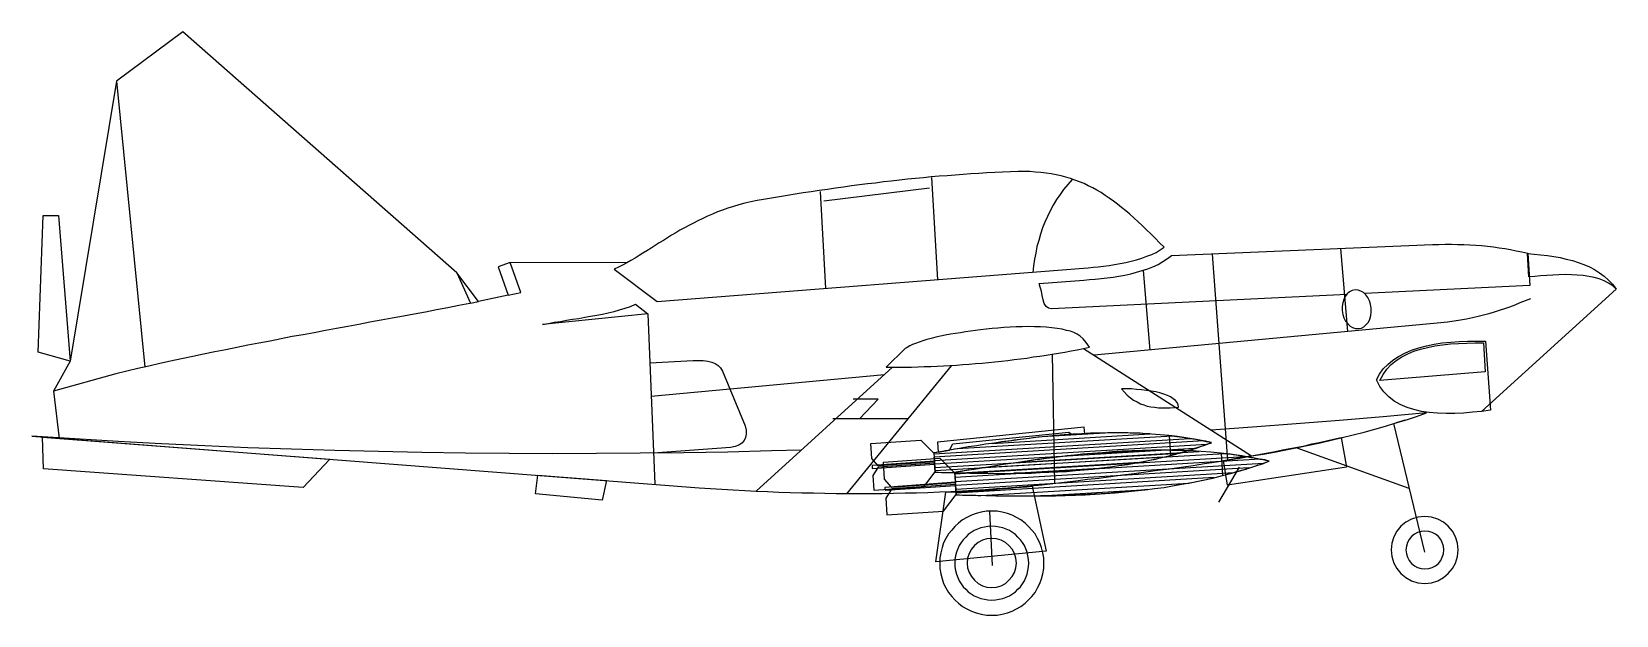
# Model space of a CAD drawing. Header units: millimetres. Extents: x -1989.2 to -1970, y 1849.8 to 1856.9.
import ezdxf

# ---------------------------------------------------------------- set-up
doc = ezdxf.new("R2010")
doc.units = ezdxf.units.MM
doc.header["$LTSCALE"] = 10
doc.layers.add('Aeronaves', color=2, linetype='Continuous')

msp = doc.modelspace()

# ---------------------------------------------------------------- linework, layer by layer
at = {"layer": 'Aeronaves'}
for p, q in [((-1981.978, 1854.092), (-1983.388, 1854.095)), ((-1983.413, 1853.699), (-1983.772, 1853.622)), ((-1976.456, 1853.056), (-1974.423, 1851.755)), ((-1988.709, 1852.903), (-1988.912, 1852.537)), ((-1988.155, 1852.748), (-1988.912, 1852.537)), ((-1978.763, 1852.827), (-1980.415, 1851.33))]:
    msp.add_line(p, q, dxfattribs=at)
for points in [[(-1987.347, 1856.885), (-1988.147, 1856.285), (-1987.807, 1852.83)], [(-1984.033, 1853.97), (-1987.347, 1856.885)], [(-1988.147, 1856.285), (-1988.709, 1852.903)], [(-1975.48, 1854.278), (-1975.534, 1854.334), (-1975.59, 1854.387), (-1975.64, 1854.441), (-1975.694, 1854.491), (-1975.745, 1854.54), (-1975.795, 1854.588), (-1975.846, 1854.634), (-1975.895, 1854.677), (-1975.945, 1854.72), (-1975.994, 1854.761), (-1976.044, 1854.799), (-1976.093, 1854.837), (-1976.144, 1854.873), (-1976.192, 1854.906), (-1976.243, 1854.939), (-1976.293, 1854.969), (-1976.344, 1854.997), (-1976.398, 1855.022), (-1976.448, 1855.048), (-1976.502, 1855.071), (-1976.558, 1855.091), (-1976.611, 1855.109), (-1976.67, 1855.127), (-1976.725, 1855.142), (-1976.784, 1855.155), (-1976.845, 1855.167), (-1976.908, 1855.175), (-1976.972, 1855.183), (-1977.035, 1855.188), (-1977.104, 1855.193), (-1977.173, 1855.193), (-1977.244, 1855.193), (-1977.338, 1855.19), (-1977.434, 1855.185), (-1977.528, 1855.183), (-1977.622, 1855.177), (-1977.719, 1855.172), (-1977.816, 1855.167), (-1977.91, 1855.16), (-1978.006, 1855.152), (-1978.103, 1855.144), (-1978.199, 1855.137), (-1978.296, 1855.129), (-1978.39, 1855.119), (-1978.486, 1855.111), (-1978.583, 1855.101), (-1978.679, 1855.091), (-1978.779, 1855.078), (-1978.875, 1855.068), (-1978.972, 1855.055), (-1979.068, 1855.045), (-1979.165, 1855.033), (-1979.261, 1855.02), (-1979.358, 1855.007), (-1979.454, 1854.992), (-1979.551, 1854.979), (-1979.65, 1854.964), (-1979.747, 1854.949), (-1979.843, 1854.936), (-1979.94, 1854.921), (-1980.036, 1854.906), (-1980.133, 1854.89), (-1980.229, 1854.873), (-1980.326, 1854.857), (-1980.402, 1854.845), (-1980.478, 1854.827), (-1980.55, 1854.812), (-1980.621, 1854.791), (-1980.689, 1854.771), (-1980.755, 1854.751), (-1980.819, 1854.728), (-1980.882, 1854.705), (-1980.943, 1854.679), (-1981.002, 1854.654), (-1981.06, 1854.626), (-1981.119, 1854.598), (-1981.172, 1854.57), (-1981.228, 1854.542), (-1981.281, 1854.512), (-1981.335, 1854.484), (-1981.386, 1854.453), (-1981.436, 1854.423), (-1981.487, 1854.392), (-1981.535, 1854.362), (-1981.586, 1854.331), (-1981.635, 1854.298), (-1981.683, 1854.268), (-1981.734, 1854.237), (-1981.782, 1854.209), (-1981.83, 1854.179), (-1981.878, 1854.148), (-1981.929, 1854.12), (-1981.978, 1854.092), (-1982.028, 1854.064), (-1982.079, 1854.039), (-1982.13, 1854.014), (-1981.609, 1853.622), (-1976.454, 1854.024), (-1976.398, 1854.029), (-1976.339, 1854.037), (-1976.276, 1854.042), (-1976.212, 1854.052), (-1976.146, 1854.059), (-1976.08, 1854.07), (-1976.011, 1854.082), (-1975.945, 1854.095), (-1975.879, 1854.11), (-1975.813, 1854.128), (-1975.75, 1854.146), (-1975.689, 1854.169), (-1975.63, 1854.192), (-1975.577, 1854.217), (-1975.526, 1854.247), (-1975.48, 1854.278)], [(-1978.293, 1855.124), (-1978.22, 1853.884)], [(-1978.293, 1855.124), (-1978.22, 1853.884)], [(-1976.593, 1855.096), (-1976.644, 1855.038), (-1976.695, 1854.979), (-1976.738, 1854.918), (-1976.781, 1854.855), (-1976.822, 1854.789), (-1976.858, 1854.72), (-1976.891, 1854.651), (-1976.924, 1854.583), (-1976.949, 1854.512), (-1976.974, 1854.438), (-1976.997, 1854.362), (-1977.018, 1854.288), (-1977.033, 1854.209), (-1977.048, 1854.133), (-1977.058, 1854.054), (-1977.068, 1853.973)], [(-1979.64, 1854.954), (-1979.574, 1853.78)], [(-1979.64, 1854.954), (-1979.574, 1853.78)], [(-1978.319, 1854.994), (-1979.594, 1854.837)], [(-1989.036, 1854.664), (-1988.848, 1854.664), (-1988.709, 1852.903), (-1989.097, 1853.012), (-1989.036, 1854.664)], [(-1973.267, 1853.709), (-1976.842, 1853.533), (-1976.88, 1853.541), (-1976.908, 1853.564), (-1976.929, 1853.599), (-1976.944, 1853.645), (-1976.954, 1853.696), (-1976.964, 1853.749), (-1976.977, 1853.798), (-1976.992, 1853.841), (-1976.451, 1853.882), (-1976.382, 1853.887), (-1976.314, 1853.892), (-1976.243, 1853.899), (-1976.169, 1853.907), (-1976.098, 1853.917), (-1976.027, 1853.93), (-1975.956, 1853.942), (-1975.884, 1853.958), (-1975.813, 1853.976), (-1975.747, 1853.996), (-1975.679, 1854.019), (-1975.615, 1854.044), (-1975.554, 1854.072), (-1975.496, 1854.105), (-1975.44, 1854.141), (-1975.389, 1854.179), (-1972.233, 1854.311), (-1972.157, 1854.313), (-1972.08, 1854.316), (-1972.004, 1854.316), (-1971.931, 1854.313), (-1971.857, 1854.311), (-1971.783, 1854.308), (-1971.712, 1854.303), (-1971.641, 1854.298), (-1971.57, 1854.291), (-1971.499, 1854.283), (-1971.427, 1854.273), (-1971.359, 1854.263), (-1971.29, 1854.25), (-1971.222, 1854.237), (-1971.153, 1854.222), (-1971.084, 1854.207), (-1971.059, 1853.818), (-1973.056, 1853.719), (-1973.056, 1853.719)], [(-1973.348, 1854.263), (-1973.262, 1853.259)], [(-1983.258, 1853.732), (-1983.388, 1854.095), (-1983.533, 1854.042), (-1983.413, 1853.699), (-1983.258, 1853.732)], [(-1974.898, 1854.197), (-1974.715, 1851.704)], [(-1971.087, 1854.204), (-1971.006, 1854.197), (-1970.927, 1854.189), (-1970.846, 1854.179), (-1970.769, 1854.166), (-1970.691, 1854.153), (-1970.617, 1854.136), (-1970.543, 1854.118), (-1970.472, 1854.095), (-1970.403, 1854.07), (-1970.337, 1854.042), (-1970.274, 1854.009), (-1970.215, 1853.97), (-1970.159, 1853.93), (-1970.106, 1853.882), (-1970.058, 1853.831), (-1970.012, 1853.772), (-1970.055, 1853.813), (-1970.106, 1853.846), (-1970.159, 1853.874), (-1970.218, 1853.897), (-1970.279, 1853.915), (-1970.345, 1853.927), (-1970.414, 1853.937), (-1970.485, 1853.942), (-1970.556, 1853.945), (-1970.63, 1853.948), (-1970.706, 1853.945), (-1970.779, 1853.942), (-1970.853, 1853.937), (-1970.927, 1853.932), (-1970.998, 1853.927), (-1971.069, 1853.922), (-1971.087, 1854.204)], [(-1983.772, 1853.622), (-1984.033, 1853.97), (-1983.868, 1853.602), (-1983.772, 1853.622)], [(-1975.734, 1853.996), (-1975.653, 1853.035)], [(-1973.171, 1853.762), (-1973.206, 1853.754), (-1973.237, 1853.739), (-1973.265, 1853.714), (-1973.29, 1853.683), (-1973.308, 1853.648), (-1973.32, 1853.605), (-1973.326, 1853.561), (-1973.326, 1853.513), (-1973.318, 1853.467), (-1973.305, 1853.424), (-1973.285, 1853.386), (-1973.26, 1853.353), (-1973.232, 1853.325), (-1973.201, 1853.307), (-1973.165, 1853.297), (-1973.13, 1853.295), (-1973.094, 1853.302), (-1973.064, 1853.317), (-1973.036, 1853.343), (-1973.01, 1853.373), (-1972.993, 1853.409), (-1972.98, 1853.452), (-1972.975, 1853.495), (-1972.975, 1853.544), (-1972.983, 1853.589), (-1972.995, 1853.632), (-1973.016, 1853.671), (-1973.041, 1853.704), (-1973.069, 1853.732), (-1973.102, 1853.749), (-1973.135, 1853.76), (-1973.171, 1853.762)], [(-1970.012, 1853.772), (-1971.643, 1852.293)], [(-1983.876, 1853.599), (-1984.01, 1853.574), (-1984.143, 1853.546), (-1984.277, 1853.521), (-1984.412, 1853.495), (-1984.547, 1853.47), (-1984.679, 1853.444), (-1984.813, 1853.422), (-1984.948, 1853.396), (-1985.083, 1853.371), (-1985.217, 1853.345), (-1985.352, 1853.322), (-1985.487, 1853.297), (-1985.621, 1853.272), (-1985.756, 1853.246), (-1985.891, 1853.221), (-1986.023, 1853.198), (-1986.158, 1853.173), (-1986.292, 1853.145), (-1986.427, 1853.119), (-1986.562, 1853.094), (-1986.694, 1853.068), (-1986.828, 1853.04), (-1986.96, 1853.015), (-1987.095, 1852.987), (-1987.227, 1852.959), (-1987.362, 1852.931), (-1987.494, 1852.901), (-1987.626, 1852.873), (-1987.758, 1852.842), (-1987.89, 1852.812), (-1988.023, 1852.781), (-1988.155, 1852.748)], [(-1981.723, 1853.472), (-1982.997, 1853.343), (-1982.925, 1853.358), (-1982.854, 1853.371), (-1982.781, 1853.383), (-1982.707, 1853.396), (-1982.633, 1853.409), (-1982.559, 1853.419), (-1982.486, 1853.432), (-1982.415, 1853.444), (-1982.341, 1853.457), (-1982.27, 1853.47), (-1982.201, 1853.485), (-1982.13, 1853.5), (-1982.064, 1853.521), (-1981.998, 1853.541), (-1981.934, 1853.564), (-1981.873, 1853.589), (-1981.723, 1853.472)], [(-1971.051, 1853.655), (-1971.115, 1853.63), (-1971.178, 1853.605), (-1971.239, 1853.579), (-1971.303, 1853.556), (-1971.364, 1853.536), (-1971.427, 1853.516), (-1971.488, 1853.495), (-1971.554, 1853.475), (-1971.618, 1853.457), (-1971.684, 1853.442), (-1971.753, 1853.427), (-1971.824, 1853.411), (-1971.898, 1853.399), (-1971.974, 1853.386), (-1972.053, 1853.373), (-1972.134, 1853.363), (-1976.328, 1852.974)], [(-1981.723, 1853.472), (-1981.64, 1851.414)], [(-1978.84, 1852.827), (-1978.763, 1852.827), (-1978.687, 1852.827), (-1978.611, 1852.83), (-1978.535, 1852.83), (-1978.456, 1852.832), (-1978.38, 1852.835), (-1978.303, 1852.837), (-1978.225, 1852.842), (-1978.148, 1852.845), (-1978.07, 1852.85), (-1977.991, 1852.855), (-1977.915, 1852.86), (-1977.836, 1852.865), (-1977.76, 1852.873), (-1977.681, 1852.878), (-1977.605, 1852.885), (-1977.526, 1852.893), (-1977.447, 1852.903), (-1977.371, 1852.911), (-1977.295, 1852.921), (-1977.216, 1852.929), (-1977.14, 1852.939), (-1977.063, 1852.952), (-1976.985, 1852.962), (-1976.908, 1852.974), (-1976.832, 1852.987), (-1976.758, 1853), (-1976.682, 1853.012), (-1976.606, 1853.025), (-1976.532, 1853.04), (-1976.456, 1853.056), (-1976.382, 1853.071), (-1976.423, 1853.127), (-1976.459, 1853.17), (-1976.494, 1853.203), (-1976.532, 1853.228), (-1976.57, 1853.249), (-1976.614, 1853.264), (-1976.659, 1853.274), (-1976.713, 1853.287), (-1976.774, 1853.297), (-1976.837, 1853.305), (-1976.906, 1853.312), (-1976.974, 1853.317), (-1977.048, 1853.317), (-1977.122, 1853.32), (-1977.196, 1853.317), (-1977.269, 1853.315), (-1977.343, 1853.312), (-1977.419, 1853.307), (-1977.49, 1853.302), (-1977.561, 1853.295), (-1977.63, 1853.287), (-1977.699, 1853.279), (-1977.762, 1853.272), (-1977.821, 1853.264), (-1977.882, 1853.256), (-1977.943, 1853.246), (-1978.004, 1853.236), (-1978.065, 1853.226), (-1978.126, 1853.216), (-1978.184, 1853.203), (-1978.24, 1853.19), (-1978.296, 1853.175), (-1978.349, 1853.162), (-1978.397, 1853.147), (-1978.443, 1853.132), (-1978.486, 1853.117), (-1978.524, 1853.101), (-1978.557, 1853.086), (-1978.588, 1853.068), (-1978.611, 1853.053), (-1978.84, 1852.827)], [(-1971.593, 1853.142), (-1971.534, 1852.309), (-1971.643, 1852.293), (-1971.753, 1852.283), (-1971.859, 1852.273), (-1971.966, 1852.268), (-1972.07, 1852.268), (-1972.174, 1852.271), (-1972.274, 1852.281), (-1972.368, 1852.293), (-1972.459, 1852.316), (-1972.543, 1852.342), (-1972.624, 1852.377), (-1972.698, 1852.418), (-1972.764, 1852.469), (-1972.822, 1852.53), (-1972.873, 1852.596), (-1972.914, 1852.675), (-1972.876, 1852.743), (-1972.83, 1852.807), (-1972.774, 1852.863), (-1972.713, 1852.913), (-1972.645, 1852.959), (-1972.568, 1853), (-1972.487, 1853.033), (-1972.401, 1853.061), (-1972.309, 1853.086), (-1972.215, 1853.107), (-1972.116, 1853.122), (-1972.014, 1853.132), (-1971.913, 1853.14), (-1971.806, 1853.145), (-1971.699, 1853.145), (-1971.593, 1853.142)], [(-1971.598, 1852.771), (-1972.873, 1852.667), (-1972.833, 1852.741), (-1972.787, 1852.804), (-1972.734, 1852.86), (-1972.673, 1852.911), (-1972.606, 1852.954), (-1972.535, 1852.99), (-1972.459, 1853.023), (-1972.38, 1853.048), (-1972.294, 1853.068), (-1972.205, 1853.086), (-1972.114, 1853.099), (-1972.017, 1853.109), (-1971.92, 1853.114), (-1971.821, 1853.119), (-1971.72, 1853.122), (-1971.618, 1853.122), (-1971.598, 1852.771)], [(-1976.835, 1852.985), (-1976.804, 1851.422)], [(-1981.701, 1852.88), (-1981.177, 1852.911), (-1981.114, 1852.911), (-1981.053, 1852.908), (-1980.999, 1852.901), (-1980.951, 1852.891), (-1980.91, 1852.873), (-1980.872, 1852.85), (-1980.844, 1852.819), (-1980.821, 1852.781), (-1980.547, 1852.118), (-1980.534, 1852.067), (-1980.534, 1852.019), (-1980.542, 1851.978), (-1980.557, 1851.943), (-1980.585, 1851.912), (-1980.621, 1851.887), (-1980.669, 1851.869), (-1980.725, 1851.859), (-1981.657, 1851.79)], [(-1978.861, 1852.738), (-1981.683, 1852.476)], [(-1978.057, 1852.845), (-1979.32, 1851.297)], [(-1988.912, 1852.537), (-1988.843, 1851.966)], [(-1975.996, 1852.568), (-1975.961, 1852.527), (-1975.925, 1852.489), (-1975.887, 1852.459), (-1975.849, 1852.431), (-1975.808, 1852.408), (-1975.767, 1852.387), (-1975.727, 1852.372), (-1975.684, 1852.359), (-1975.64, 1852.349), (-1975.595, 1852.344), (-1975.549, 1852.339), (-1975.503, 1852.337), (-1975.455, 1852.337), (-1975.407, 1852.339), (-1975.356, 1852.342), (-1975.305, 1852.344), (-1975.31, 1852.375), (-1975.323, 1852.4), (-1975.343, 1852.426), (-1975.369, 1852.448), (-1975.402, 1852.469), (-1975.44, 1852.487), (-1975.483, 1852.502), (-1975.531, 1852.517), (-1975.582, 1852.53), (-1975.635, 1852.54), (-1975.694, 1852.547), (-1975.752, 1852.555), (-1975.813, 1852.56), (-1975.874, 1852.565), (-1975.935, 1852.568), (-1975.996, 1852.568)], [(-1979.162, 1852.205), (-1978.936, 1852.441), (-1979.241, 1852.441)], [(-1979.87, 1851.824), (-1980.227, 1851.816), (-1980.755, 1851.803), (-1981.286, 1851.793), (-1981.815, 1851.788), (-1982.343, 1851.785), (-1982.872, 1851.783), (-1983.401, 1851.785), (-1983.927, 1851.79), (-1984.455, 1851.798), (-1984.981, 1851.808), (-1985.507, 1851.821), (-1986.033, 1851.836), (-1986.559, 1851.854), (-1987.082, 1851.877), (-1987.606, 1851.902), (-1988.129, 1851.93), (-1988.653, 1851.961), (-1989.174, 1851.994), (-1981.103, 1851.371), (-1980.966, 1851.361), (-1980.829, 1851.353), (-1980.692, 1851.346), (-1980.552, 1851.338), (-1980.415, 1851.33), (-1980.278, 1851.325), (-1980.138, 1851.318), (-1980.001, 1851.313), (-1979.861, 1851.31), (-1979.721, 1851.308), (-1979.584, 1851.305), (-1979.444, 1851.302), (-1979.307, 1851.3), (-1979.167, 1851.3), (-1979.028, 1851.3), (-1978.89, 1851.302), (-1978.751, 1851.305), (-1978.613, 1851.308), (-1978.474, 1851.31), (-1978.336, 1851.315), (-1978.197, 1851.32), (-1978.059, 1851.325), (-1977.92, 1851.333), (-1977.782, 1851.341), (-1977.645, 1851.351), (-1977.508, 1851.361), (-1977.371, 1851.371), (-1977.234, 1851.381), (-1977.096, 1851.394), (-1976.959, 1851.407), (-1976.825, 1851.422), (-1976.687, 1851.437), (-1976.548, 1851.455), (-1976.408, 1851.473), (-1976.268, 1851.488), (-1976.126, 1851.506), (-1975.983, 1851.526), (-1975.841, 1851.544), (-1975.701, 1851.562), (-1975.559, 1851.582), (-1975.417, 1851.6), (-1975.272, 1851.62), (-1975.13, 1851.64), (-1974.99, 1851.663), (-1974.848, 1851.684), (-1974.705, 1851.707), (-1974.563, 1851.729), (-1974.423, 1851.755), (-1974.284, 1851.778), (-1974.144, 1851.803), (-1974.007, 1851.831), (-1973.867, 1851.856), (-1973.73, 1851.887), (-1973.595, 1851.915), (-1973.46, 1851.945), (-1973.326, 1851.978), (-1973.193, 1852.011), (-1973.061, 1852.044), (-1972.932, 1852.08), (-1972.805, 1852.116), (-1972.678, 1852.154), (-1972.551, 1852.192), (-1972.429, 1852.232), (-1972.307, 1852.276)], [(-1978.583, 1852.205), (-1979.487, 1852.205)], [(-1972.307, 1852.276), (-1972.833, 1852.23), (-1973.359, 1852.184), (-1973.885, 1852.144), (-1974.411, 1852.103), (-1974.911, 1852.067)], [(-1972.673, 1852.156), (-1972.673, 1852.156), (-1972.566, 1852.192), (-1972.566, 1852.192), (-1972.566, 1852.187), (-1972.673, 1852.156)], [(-1985.568, 1851.717), (-1985.891, 1851.374), (-1989.029, 1851.6), (-1989.044, 1851.983), (-1985.568, 1851.717)], [(-1978.25, 1851.559), (-1978.146, 1851.557), (-1978.039, 1851.554), (-1977.935, 1851.552), (-1977.828, 1851.549), (-1977.721, 1851.546), (-1977.617, 1851.546), (-1977.511, 1851.544), (-1977.404, 1851.544), (-1977.297, 1851.546), (-1977.19, 1851.546), (-1977.084, 1851.549), (-1976.977, 1851.554), (-1976.873, 1851.559), (-1976.766, 1851.564), (-1976.659, 1851.569), (-1976.553, 1851.579), (-1976.448, 1851.587), (-1976.342, 1851.597), (-1976.238, 1851.61), (-1976.131, 1851.623), (-1976.027, 1851.638), (-1975.922, 1851.653), (-1975.818, 1851.671), (-1975.714, 1851.691), (-1975.612, 1851.712), (-1975.508, 1851.737), (-1975.407, 1851.76), (-1975.305, 1851.788), (-1975.206, 1851.818), (-1975.104, 1851.849), (-1975.005, 1851.882), (-1974.906, 1851.917), (-1975.008, 1851.938), (-1975.112, 1851.958), (-1975.216, 1851.976), (-1975.32, 1851.989), (-1975.424, 1852.001), (-1975.529, 1852.011), (-1975.633, 1852.019), (-1975.737, 1852.027), (-1975.844, 1852.032), (-1975.948, 1852.034), (-1976.055, 1852.034), (-1976.159, 1852.034), (-1976.266, 1852.032), (-1976.372, 1852.029), (-1976.476, 1852.024), (-1976.583, 1852.017), (-1976.69, 1852.009), (-1976.794, 1852.001), (-1976.901, 1851.991), (-1977.007, 1851.981), (-1977.112, 1851.968), (-1977.218, 1851.956), (-1977.323, 1851.94), (-1977.429, 1851.928), (-1977.533, 1851.912), (-1977.64, 1851.897), (-1977.744, 1851.879), (-1977.849, 1851.864), (-1977.953, 1851.846), (-1978.057, 1851.828), (-1978.161, 1851.811), (-1978.265, 1851.793), (-1978.25, 1851.559)], [(-1975.17, 1851.968), (-1975.196, 1851.971), (-1975.221, 1851.976), (-1975.249, 1851.978), (-1975.275, 1851.983), (-1975.3, 1851.986), (-1975.328, 1851.991), (-1975.353, 1851.994), (-1975.379, 1851.996), (-1977.981, 1851.841), (-1978.016, 1851.836), (-1978.052, 1851.828), (-1978.087, 1851.823), (-1978.123, 1851.818), (-1978.159, 1851.811), (-1978.194, 1851.806), (-1978.23, 1851.798), (-1978.265, 1851.793), (-1978.265, 1851.783), (-1975.17, 1851.968)], [(-1976.446, 1852.103), (-1978.222, 1851.923), (-1978.214, 1851.801), (-1978.077, 1851.826), (-1978.034, 1851.902), (-1976.634, 1852.044), (-1976.593, 1852.014), (-1976.438, 1852.024), (-1976.446, 1852.103)], [(-1975.653, 1852.022), (-1975.684, 1852.024), (-1975.712, 1852.024), (-1975.742, 1852.027), (-1975.77, 1852.029), (-1975.801, 1852.029), (-1975.831, 1852.032), (-1975.859, 1852.032), (-1975.889, 1852.032), (-1975.917, 1852.034), (-1975.948, 1852.034), (-1975.978, 1852.034), (-1976.006, 1852.034), (-1976.037, 1852.034), (-1976.065, 1852.034), (-1976.095, 1852.034), (-1976.123, 1852.034), (-1976.954, 1851.986), (-1976.992, 1851.981), (-1977.03, 1851.978), (-1977.068, 1851.973), (-1977.107, 1851.968), (-1977.145, 1851.963), (-1977.183, 1851.958), (-1977.221, 1851.956), (-1977.259, 1851.95), (-1977.295, 1851.945), (-1977.333, 1851.94), (-1977.371, 1851.935), (-1977.409, 1851.93), (-1977.447, 1851.925), (-1977.485, 1851.917), (-1977.523, 1851.912), (-1977.561, 1851.907), (-1975.653, 1852.022)], [(-1975.419, 1851.999), (-1975.402, 1851.762), (-1975.371, 1851.77), (-1975.338, 1851.778), (-1975.308, 1851.788), (-1975.277, 1851.795), (-1975.244, 1851.806), (-1975.214, 1851.813), (-1975.183, 1851.823), (-1975.153, 1851.831), (-1975.122, 1851.841), (-1975.089, 1851.851), (-1975.059, 1851.862), (-1975.028, 1851.872), (-1974.998, 1851.882), (-1974.967, 1851.892), (-1974.937, 1851.905), (-1974.906, 1851.915), (-1974.939, 1851.923), (-1974.97, 1851.928), (-1975.003, 1851.935), (-1975.036, 1851.94), (-1975.069, 1851.948), (-1975.099, 1851.953), (-1975.132, 1851.958), (-1975.165, 1851.963), (-1975.196, 1851.968), (-1975.229, 1851.973), (-1975.262, 1851.978), (-1975.292, 1851.983), (-1975.325, 1851.986), (-1975.356, 1851.991), (-1975.389, 1851.994), (-1975.419, 1851.999)], [(-1974.764, 1851.701), (-1974.764, 1851.701), (-1974.675, 1851.717), (-1974.583, 1851.732), (-1974.494, 1851.747), (-1974.405, 1851.762), (-1974.314, 1851.778), (-1974.225, 1851.795), (-1974.136, 1851.811), (-1974.047, 1851.828), (-1973.958, 1851.844), (-1973.869, 1851.862), (-1973.78, 1851.879), (-1973.694, 1851.9), (-1973.605, 1851.917), (-1973.516, 1851.938), (-1973.43, 1851.958), (-1973.341, 1851.978), (-1973.341, 1851.978), (-1973.275, 1851.618), (-1974.713, 1851.404), (-1974.764, 1851.701), (-1974.764, 1851.701)], [(-1972.708, 1852.146), (-1972.332, 1850.594)], [(-1972.708, 1852.146), (-1972.332, 1850.594)], [(-1978.258, 1851.684), (-1978.939, 1851.635), (-1979.015, 1851.724), (-1979.028, 1851.905), (-1978.423, 1851.948), (-1978.265, 1851.79), (-1978.258, 1851.684)], [(-1974.965, 1851.897), (-1974.949, 1851.902), (-1974.937, 1851.907), (-1974.921, 1851.912), (-1974.906, 1851.917), (-1974.919, 1851.92), (-1974.929, 1851.923), (-1974.942, 1851.925), (-1974.954, 1851.928), (-1974.965, 1851.93), (-1974.977, 1851.933), (-1974.987, 1851.935), (-1975, 1851.938), (-1978.263, 1851.742), (-1978.26, 1851.699), (-1974.965, 1851.897)], [(-1975.295, 1851.79), (-1975.272, 1851.798), (-1975.249, 1851.803), (-1975.226, 1851.811), (-1975.206, 1851.818), (-1975.183, 1851.823), (-1975.16, 1851.831), (-1975.137, 1851.839), (-1975.114, 1851.846), (-1978.258, 1851.658), (-1978.253, 1851.615), (-1975.295, 1851.79)], [(-1977.993, 1851.285), (-1977.874, 1851.282), (-1977.755, 1851.28), (-1977.635, 1851.277), (-1977.516, 1851.275), (-1977.396, 1851.272), (-1977.277, 1851.272), (-1977.155, 1851.272), (-1977.035, 1851.272), (-1976.916, 1851.272), (-1976.794, 1851.275), (-1976.675, 1851.277), (-1976.553, 1851.282), (-1976.433, 1851.287), (-1976.314, 1851.292), (-1976.192, 1851.3), (-1976.072, 1851.31), (-1975.953, 1851.32), (-1975.834, 1851.333), (-1975.714, 1851.346), (-1975.595, 1851.361), (-1975.478, 1851.376), (-1975.358, 1851.397), (-1975.241, 1851.417), (-1975.125, 1851.437), (-1975.008, 1851.463), (-1974.893, 1851.488), (-1974.776, 1851.518), (-1974.662, 1851.549), (-1974.548, 1851.579), (-1974.433, 1851.615), (-1974.322, 1851.653), (-1974.21, 1851.694), (-1974.327, 1851.717), (-1974.444, 1851.74), (-1974.56, 1851.757), (-1974.677, 1851.775), (-1974.797, 1851.788), (-1974.914, 1851.801), (-1975.033, 1851.808), (-1975.153, 1851.816), (-1975.269, 1851.821), (-1975.389, 1851.823), (-1975.508, 1851.826), (-1975.628, 1851.826), (-1975.747, 1851.823), (-1975.869, 1851.818), (-1975.989, 1851.813), (-1976.108, 1851.806), (-1976.227, 1851.795), (-1976.347, 1851.785), (-1976.469, 1851.775), (-1976.588, 1851.762), (-1976.708, 1851.75), (-1976.827, 1851.734), (-1976.946, 1851.719), (-1977.066, 1851.704), (-1977.185, 1851.686), (-1977.305, 1851.668), (-1977.424, 1851.651), (-1977.541, 1851.633), (-1977.661, 1851.613), (-1977.777, 1851.592), (-1977.897, 1851.574), (-1978.014, 1851.554), (-1977.993, 1851.285)], [(-1974.507, 1851.75), (-1974.538, 1851.755), (-1974.568, 1851.76), (-1974.599, 1851.765), (-1974.629, 1851.768), (-1974.66, 1851.773), (-1974.69, 1851.775), (-1974.721, 1851.78), (-1974.751, 1851.783), (-1977.683, 1851.61), (-1977.724, 1851.602), (-1977.767, 1851.595), (-1977.808, 1851.587), (-1977.849, 1851.582), (-1977.892, 1851.574), (-1977.932, 1851.567), (-1977.973, 1851.562), (-1978.014, 1851.554), (-1978.014, 1851.541), (-1974.507, 1851.75)], [(-1975.056, 1851.811), (-1975.092, 1851.813), (-1975.127, 1851.816), (-1975.163, 1851.816), (-1975.198, 1851.818), (-1975.234, 1851.821), (-1975.269, 1851.821), (-1975.305, 1851.823), (-1975.343, 1851.823), (-1975.379, 1851.826), (-1975.414, 1851.826), (-1975.45, 1851.826), (-1975.485, 1851.826), (-1975.521, 1851.826), (-1975.557, 1851.826), (-1975.592, 1851.826), (-1975.628, 1851.826), (-1976.469, 1851.775), (-1976.515, 1851.77), (-1976.563, 1851.765), (-1976.609, 1851.76), (-1976.657, 1851.755), (-1976.703, 1851.75), (-1976.748, 1851.745), (-1976.797, 1851.74), (-1976.842, 1851.732), (-1976.888, 1851.727), (-1976.936, 1851.722), (-1976.982, 1851.714), (-1977.03, 1851.709), (-1977.076, 1851.701), (-1977.122, 1851.694), (-1977.17, 1851.689), (-1977.216, 1851.681), (-1975.056, 1851.811)], [(-1974.792, 1851.788), (-1974.774, 1851.518), (-1974.738, 1851.529), (-1974.703, 1851.539), (-1974.667, 1851.546), (-1974.632, 1851.557), (-1974.596, 1851.567), (-1974.56, 1851.577), (-1974.525, 1851.587), (-1974.489, 1851.597), (-1974.454, 1851.61), (-1974.421, 1851.62), (-1974.385, 1851.63), (-1974.35, 1851.643), (-1974.314, 1851.653), (-1974.278, 1851.666), (-1974.245, 1851.679), (-1974.21, 1851.691), (-1974.245, 1851.699), (-1974.284, 1851.707), (-1974.319, 1851.714), (-1974.357, 1851.722), (-1974.393, 1851.729), (-1974.431, 1851.734), (-1974.466, 1851.742), (-1974.502, 1851.747), (-1974.54, 1851.752), (-1974.576, 1851.76), (-1974.611, 1851.765), (-1974.647, 1851.77), (-1974.685, 1851.775), (-1974.721, 1851.778), (-1974.756, 1851.783), (-1974.792, 1851.788)], [(-1972.515, 1851.363), (-1973.872, 1851.851)], [(-1972.515, 1851.363), (-1973.872, 1851.851)], [(-1979.01, 1851.605), (-1978.255, 1851.658), (-1978.258, 1851.691), (-1979.012, 1851.638), (-1979.01, 1851.605)], [(-1978.946, 1851.607), (-1979.002, 1851.521), (-1978.989, 1851.343), (-1978.385, 1851.384), (-1978.25, 1851.562), (-1978.258, 1851.668), (-1978.258, 1851.668), (-1978.939, 1851.62), (-1978.946, 1851.607)], [(-1978.004, 1851.43), (-1978.773, 1851.376), (-1978.862, 1851.475), (-1978.875, 1851.679), (-1978.192, 1851.727), (-1978.011, 1851.549), (-1978.004, 1851.43)], [(-1975.778, 1851.679), (-1975.742, 1851.686), (-1975.706, 1851.691), (-1975.671, 1851.699), (-1975.638, 1851.707), (-1975.602, 1851.714), (-1975.567, 1851.722), (-1975.531, 1851.732), (-1975.496, 1851.74), (-1978.25, 1851.574), (-1978.25, 1851.559), (-1978.212, 1851.559), (-1978.171, 1851.557), (-1978.133, 1851.557), (-1978.092, 1851.557), (-1978.052, 1851.554), (-1978.014, 1851.554), (-1977.973, 1851.552), (-1977.935, 1851.552), (-1975.778, 1851.679)], [(-1974.278, 1851.668), (-1974.261, 1851.673), (-1974.245, 1851.681), (-1974.228, 1851.689), (-1974.21, 1851.694), (-1974.223, 1851.696), (-1974.238, 1851.699), (-1974.25, 1851.701), (-1974.263, 1851.707), (-1974.276, 1851.709), (-1974.291, 1851.712), (-1974.304, 1851.714), (-1974.317, 1851.717), (-1978.009, 1851.496), (-1978.006, 1851.447), (-1974.278, 1851.668)], [(-1974.639, 1851.554), (-1974.616, 1851.562), (-1974.591, 1851.567), (-1974.568, 1851.574), (-1974.545, 1851.582), (-1974.522, 1851.587), (-1974.5, 1851.595), (-1974.477, 1851.602), (-1974.454, 1851.61), (-1978.001, 1851.399), (-1977.998, 1851.353), (-1974.639, 1851.554)], [(-1976.202, 1851.613), (-1976.271, 1851.605), (-1976.337, 1851.597), (-1976.405, 1851.59), (-1976.474, 1851.585), (-1976.542, 1851.579), (-1976.611, 1851.574), (-1976.68, 1851.569), (-1976.748, 1851.564), (-1976.817, 1851.562), (-1976.886, 1851.559), (-1976.954, 1851.554), (-1977.023, 1851.554), (-1977.091, 1851.552), (-1977.16, 1851.549), (-1977.229, 1851.546), (-1977.297, 1851.546), (-1976.202, 1851.613)], [(-1974.571, 1851.62), (-1974.822, 1851.198)], [(-1982.222, 1851.46), (-1982.277, 1851.219), (-1983.083, 1851.297), (-1983.055, 1851.524), (-1982.222, 1851.46)], [(-1978.855, 1851.341), (-1978.001, 1851.399), (-1978.004, 1851.437), (-1978.857, 1851.376), (-1978.855, 1851.341)], [(-1978.781, 1851.346), (-1978.847, 1851.247), (-1978.832, 1851.043), (-1978.148, 1851.089), (-1977.993, 1851.29), (-1978.004, 1851.412), (-1978.004, 1851.412), (-1978.773, 1851.358), (-1978.781, 1851.346)], [(-1977.076, 1851.391), (-1976.908, 1850.606), (-1978.24, 1850.477), (-1978.12, 1851.318), (-1978.054, 1851.32), (-1977.988, 1851.323), (-1977.925, 1851.325), (-1977.859, 1851.33), (-1977.793, 1851.333), (-1977.729, 1851.338), (-1977.663, 1851.341), (-1977.6, 1851.346), (-1977.533, 1851.351), (-1977.467, 1851.356), (-1977.404, 1851.361), (-1977.338, 1851.366), (-1977.272, 1851.374), (-1977.208, 1851.379), (-1977.142, 1851.384), (-1977.076, 1851.391)], [(-1975.183, 1851.427), (-1975.145, 1851.435), (-1975.107, 1851.442), (-1975.069, 1851.45), (-1975.031, 1851.458), (-1974.992, 1851.465), (-1974.954, 1851.475), (-1974.916, 1851.483), (-1974.878, 1851.493), (-1977.996, 1851.305), (-1977.993, 1851.285), (-1977.955, 1851.285), (-1977.92, 1851.282), (-1977.882, 1851.282), (-1977.846, 1851.282), (-1977.808, 1851.28), (-1977.77, 1851.28), (-1977.734, 1851.277), (-1977.696, 1851.277), (-1975.183, 1851.427)], [(-1975.676, 1851.351), (-1975.757, 1851.341), (-1975.836, 1851.333), (-1975.917, 1851.325), (-1975.999, 1851.318), (-1976.08, 1851.31), (-1976.161, 1851.302), (-1976.243, 1851.297), (-1976.324, 1851.292), (-1976.405, 1851.29), (-1976.487, 1851.285), (-1976.568, 1851.282), (-1976.649, 1851.28), (-1976.731, 1851.277), (-1976.812, 1851.275), (-1976.893, 1851.272), (-1976.974, 1851.272), (-1975.676, 1851.351)], [(-1977.564, 1851.089), (-1977.627, 1851.087), (-1977.691, 1851.076), (-1977.752, 1851.061), (-1977.81, 1851.041), (-1977.864, 1851.013), (-1977.917, 1850.982), (-1977.965, 1850.944), (-1978.009, 1850.904), (-1978.049, 1850.86), (-1978.087, 1850.812), (-1978.118, 1850.759), (-1978.146, 1850.705), (-1978.166, 1850.647), (-1978.181, 1850.586), (-1978.192, 1850.522), (-1978.194, 1850.459), (-1978.192, 1850.395), (-1978.181, 1850.332), (-1978.166, 1850.271), (-1978.146, 1850.212), (-1978.118, 1850.159), (-1978.087, 1850.106), (-1978.049, 1850.057), (-1978.009, 1850.014), (-1977.965, 1849.974), (-1977.917, 1849.935), (-1977.864, 1849.905), (-1977.81, 1849.877), (-1977.752, 1849.857), (-1977.691, 1849.841), (-1977.627, 1849.831), (-1977.564, 1849.829), (-1977.5, 1849.831), (-1977.437, 1849.841), (-1977.376, 1849.857), (-1977.317, 1849.877), (-1977.264, 1849.905), (-1977.211, 1849.935), (-1977.162, 1849.974), (-1977.119, 1850.014), (-1977.079, 1850.057), (-1977.041, 1850.106), (-1977.01, 1850.159), (-1976.982, 1850.212), (-1976.962, 1850.271), (-1976.946, 1850.332), (-1976.936, 1850.395), (-1976.934, 1850.459), (-1976.936, 1850.522), (-1976.946, 1850.586), (-1976.962, 1850.647), (-1976.982, 1850.705), (-1977.01, 1850.759), (-1977.041, 1850.812), (-1977.079, 1850.86), (-1977.119, 1850.904), (-1977.162, 1850.944), (-1977.211, 1850.982), (-1977.264, 1851.013), (-1977.317, 1851.041), (-1977.376, 1851.061), (-1977.437, 1851.076), (-1977.5, 1851.087), (-1977.564, 1851.089)], [(-1977.592, 1851.084), (-1977.561, 1850.431)], [(-1972.329, 1851.023), (-1972.411, 1851.015), (-1972.487, 1850.992), (-1972.556, 1850.954), (-1972.617, 1850.906), (-1972.665, 1850.845), (-1972.703, 1850.777), (-1972.726, 1850.7), (-1972.734, 1850.619), (-1972.726, 1850.538), (-1972.703, 1850.461), (-1972.665, 1850.393), (-1972.617, 1850.334), (-1972.556, 1850.284), (-1972.487, 1850.245), (-1972.411, 1850.223), (-1972.329, 1850.215), (-1972.248, 1850.223), (-1972.172, 1850.245), (-1972.103, 1850.284), (-1972.045, 1850.334), (-1971.994, 1850.393), (-1971.956, 1850.461), (-1971.933, 1850.538), (-1971.925, 1850.619), (-1971.933, 1850.7), (-1971.956, 1850.777), (-1971.994, 1850.845), (-1972.045, 1850.906), (-1972.103, 1850.954), (-1972.172, 1850.992), (-1972.248, 1851.015), (-1972.329, 1851.023)], [(-1977.564, 1850.906), (-1977.61, 1850.904), (-1977.653, 1850.896), (-1977.696, 1850.886), (-1977.737, 1850.871), (-1977.777, 1850.853), (-1977.813, 1850.83), (-1977.849, 1850.804), (-1977.879, 1850.774), (-1977.91, 1850.743), (-1977.935, 1850.708), (-1977.958, 1850.672), (-1977.976, 1850.632), (-1977.991, 1850.591), (-1978.001, 1850.548), (-1978.009, 1850.505), (-1978.011, 1850.459), (-1978.009, 1850.413), (-1978.001, 1850.37), (-1977.991, 1850.327), (-1977.976, 1850.286), (-1977.958, 1850.245), (-1977.935, 1850.21), (-1977.91, 1850.174), (-1977.879, 1850.144), (-1977.849, 1850.113), (-1977.813, 1850.088), (-1977.777, 1850.065), (-1977.737, 1850.047), (-1977.696, 1850.032), (-1977.653, 1850.022), (-1977.61, 1850.014), (-1977.564, 1850.012), (-1977.518, 1850.014), (-1977.475, 1850.022), (-1977.432, 1850.032), (-1977.391, 1850.047), (-1977.351, 1850.065), (-1977.315, 1850.088), (-1977.279, 1850.113), (-1977.249, 1850.144), (-1977.218, 1850.174), (-1977.193, 1850.21), (-1977.17, 1850.245), (-1977.152, 1850.286), (-1977.137, 1850.327), (-1977.127, 1850.37), (-1977.119, 1850.413), (-1977.117, 1850.459), (-1977.119, 1850.505), (-1977.127, 1850.548), (-1977.137, 1850.591), (-1977.152, 1850.632), (-1977.17, 1850.672), (-1977.193, 1850.708), (-1977.218, 1850.743), (-1977.249, 1850.774), (-1977.279, 1850.804), (-1977.315, 1850.83), (-1977.351, 1850.853), (-1977.391, 1850.871), (-1977.432, 1850.886), (-1977.475, 1850.896), (-1977.518, 1850.904), (-1977.564, 1850.906)], [(-1972.327, 1850.848), (-1972.373, 1850.843), (-1972.416, 1850.83), (-1972.454, 1850.81), (-1972.49, 1850.782), (-1972.518, 1850.746), (-1972.538, 1850.708), (-1972.551, 1850.665), (-1972.556, 1850.619), (-1972.551, 1850.573), (-1972.538, 1850.53), (-1972.518, 1850.492), (-1972.49, 1850.456), (-1972.454, 1850.428), (-1972.416, 1850.408), (-1972.373, 1850.395), (-1972.327, 1850.39), (-1972.281, 1850.395), (-1972.238, 1850.408), (-1972.2, 1850.428), (-1972.164, 1850.456), (-1972.136, 1850.492), (-1972.116, 1850.53), (-1972.103, 1850.573), (-1972.098, 1850.619), (-1972.103, 1850.665), (-1972.116, 1850.708), (-1972.136, 1850.746), (-1972.164, 1850.782), (-1972.2, 1850.81), (-1972.238, 1850.83), (-1972.281, 1850.843), (-1972.327, 1850.848)], [(-1977.564, 1850.759), (-1977.622, 1850.754), (-1977.678, 1850.736), (-1977.729, 1850.708), (-1977.775, 1850.672), (-1977.81, 1850.627), (-1977.838, 1850.576), (-1977.856, 1850.52), (-1977.861, 1850.461), (-1977.856, 1850.403), (-1977.838, 1850.347), (-1977.81, 1850.296), (-1977.775, 1850.253), (-1977.729, 1850.215), (-1977.678, 1850.187), (-1977.622, 1850.169), (-1977.564, 1850.164), (-1977.506, 1850.169), (-1977.45, 1850.187), (-1977.399, 1850.215), (-1977.356, 1850.253), (-1977.317, 1850.296), (-1977.29, 1850.347), (-1977.272, 1850.403), (-1977.267, 1850.461), (-1977.272, 1850.52), (-1977.29, 1850.576), (-1977.317, 1850.627), (-1977.356, 1850.672), (-1977.399, 1850.708), (-1977.45, 1850.736), (-1977.506, 1850.754), (-1977.564, 1850.759)]]:
    msp.add_lwpolyline(points, dxfattribs=at)

doc.saveas('drawing.dxf')
